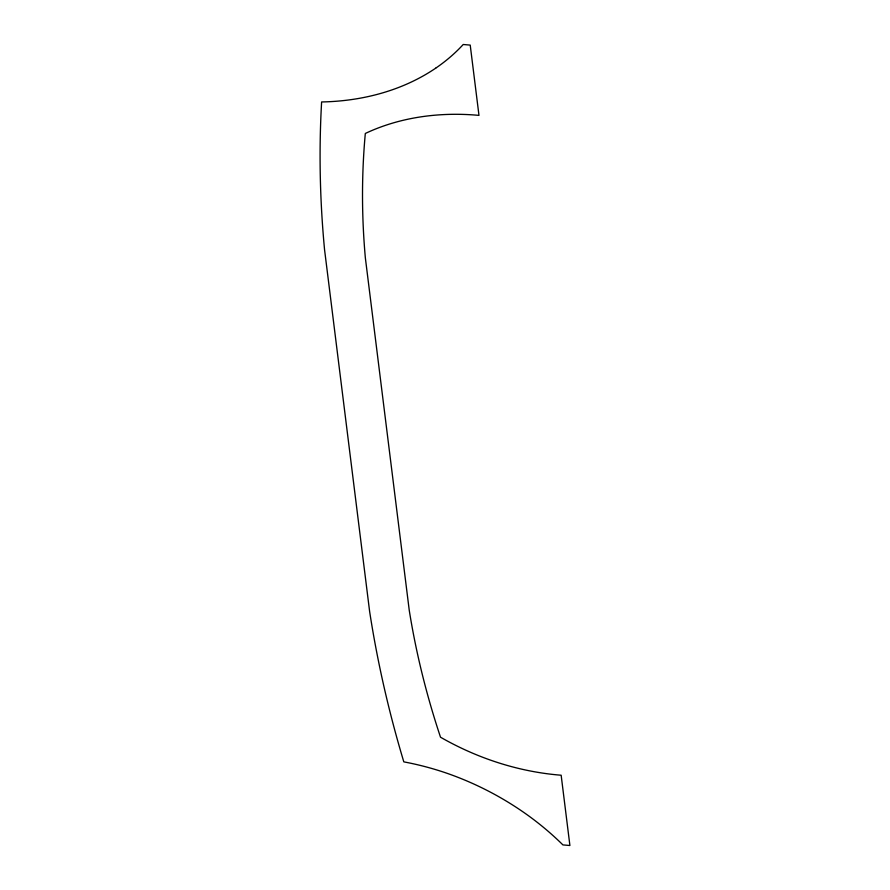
<?xml version="1.0" encoding="UTF-8"?>
<svg xmlns="http://www.w3.org/2000/svg" width="890" height="890" viewBox="0 0 890 890"><rect width="100%" height="100%" fill="white"/><g stroke="black" fill="none" stroke-linecap="round" stroke-linejoin="round"><path stroke-width="1.33" d="M435.655 68.207C402.236 90.869 361.696 101.237 321.613 101.95A1712.271 1234.597 19.4 0 0 324.561 249.723L369.617 611.441A1712.271 1234.597 19.4 0 0 403.815 761.873A218.762 157.73 19.4 0 1 447.592 773.488C476.528 783.634 503.951 797.985 528.793 815.963A253.995 183.14 19.4 0 1 562.914 844.91L569.9 845.5L561.156 775.223C518.714 771.864 477.385 758.347 440.517 737.209A1218.811 878.797 19.4 0 1 409.233 610.195L365.345 257.811A1218.811 878.797 19.4 0 1 365.312 133.467C400.567 116.846 440.383 111.829 478.976 115.377L470.22 45.101L463.223 44.5A253.628 182.873 19.4 0 1 435.655 68.207"/></g></svg>
